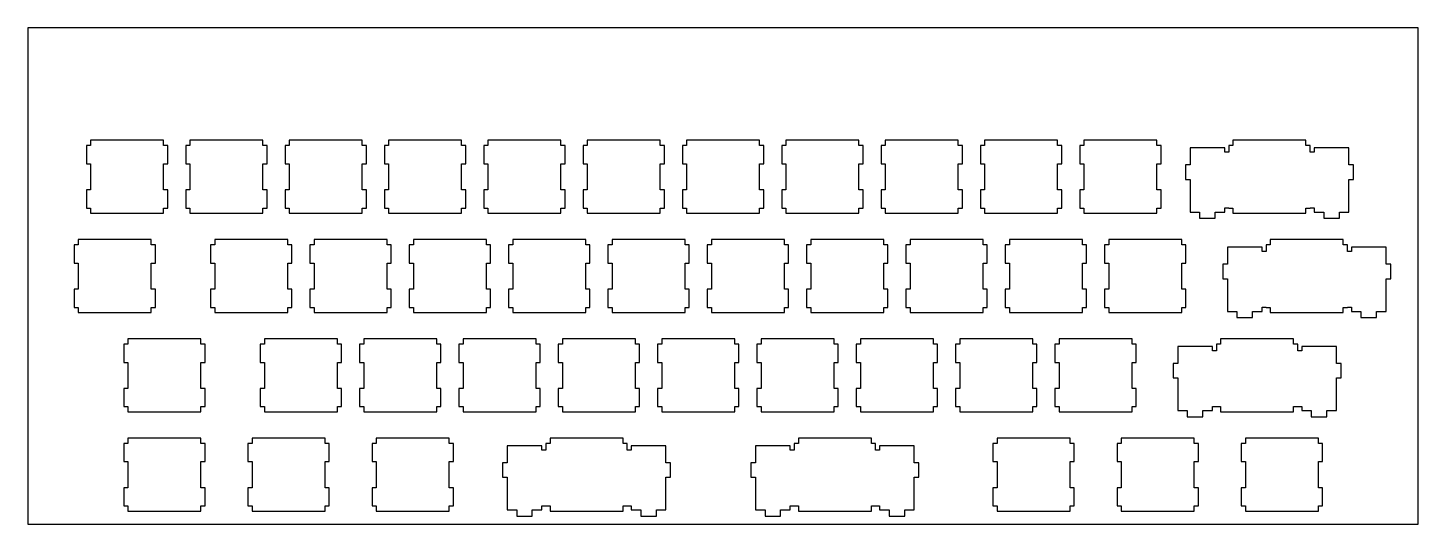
# Model space of a CAD drawing. Header units: millimetres. Extents: x 0 to 267, y 0 to 95.
import ezdxf

# ---------------------------------------------------------------- set-up
doc = ezdxf.new("R2010")
doc.units = ezdxf.units.MM
doc.layers.add('Layer1', color=7, linetype='CONTINUOUS')

msp = doc.modelspace()

# ---------------------------------------------------------------- linework, layer by layer
at = {"layer": 'Layer1'}
for points in [[(0, 0), (266.644, 0), (266.644, 95.225), (0, 95.225), (0, 0)], [(26.05, 60.65), (26.85, 60.65), (26.85, 64.15), (26.05, 64.15), (26.05, 69.15), (26.85, 69.15), (26.85, 72.65), (26.05, 72.65), (26.05, 73.65), (12.05, 73.65), (12.05, 72.65), (11.25, 72.65), (11.25, 69.15), (12.05, 69.15), (12.05, 64.15), (11.25, 64.15), (11.25, 60.65), (12.05, 60.65), (12.05, 59.65), (26.05, 59.65), (26.05, 60.65)], [(45.1, 60.65), (45.9, 60.65), (45.9, 64.15), (45.1, 64.15), (45.1, 69.15), (45.9, 69.15), (45.9, 72.65), (45.1, 72.65), (45.1, 73.65), (31.1, 73.65), (31.1, 72.65), (30.3, 72.65), (30.3, 69.15), (31.1, 69.15), (31.1, 64.15), (30.3, 64.15), (30.3, 60.65), (31.1, 60.65), (31.1, 59.65), (45.1, 59.65), (45.1, 60.65)], [(64.15, 60.65), (64.95, 60.65), (64.95, 64.15), (64.15, 64.15), (64.15, 69.15), (64.95, 69.15), (64.95, 72.65), (64.15, 72.65), (64.15, 73.65), (50.15, 73.65), (50.15, 72.65), (49.35, 72.65), (49.35, 69.15), (50.15, 69.15), (50.15, 64.15), (49.35, 64.15), (49.35, 60.65), (50.15, 60.65), (50.15, 59.65), (64.15, 59.65), (64.15, 60.65)], [(83.2, 60.65), (84, 60.65), (84, 64.15), (83.2, 64.15), (83.2, 69.15), (84, 69.15), (84, 72.65), (83.2, 72.65), (83.2, 73.65), (69.2, 73.65), (69.2, 72.65), (68.4, 72.65), (68.4, 69.15), (69.2, 69.15), (69.2, 64.15), (68.4, 64.15), (68.4, 60.65), (69.2, 60.65), (69.2, 59.65), (83.2, 59.65), (83.2, 60.65)], [(102.25, 60.65), (103.05, 60.65), (103.05, 64.15), (102.25, 64.15), (102.25, 69.15), (103.05, 69.15), (103.05, 72.65), (102.25, 72.65), (102.25, 73.65), (88.25, 73.65), (88.25, 72.65), (87.45, 72.65), (87.45, 69.15), (88.25, 69.15), (88.25, 64.15), (87.45, 64.15), (87.45, 60.65), (88.25, 60.65), (88.25, 59.65), (102.25, 59.65), (102.25, 60.65)], [(121.3, 60.65), (122.1, 60.65), (122.1, 64.15), (121.3, 64.15), (121.3, 69.15), (122.1, 69.15), (122.1, 72.65), (121.3, 72.65), (121.3, 73.65), (107.3, 73.65), (107.3, 72.65), (106.5, 72.65), (106.5, 69.15), (107.3, 69.15), (107.3, 64.15), (106.5, 64.15), (106.5, 60.65), (107.3, 60.65), (107.3, 59.65), (121.3, 59.65), (121.3, 60.65)], [(140.35, 60.65), (141.15, 60.65), (141.15, 64.15), (140.35, 64.15), (140.35, 69.15), (141.15, 69.15), (141.15, 72.65), (140.35, 72.65), (140.35, 73.65), (126.35, 73.65), (126.35, 72.65), (125.55, 72.65), (125.55, 69.15), (126.35, 69.15), (126.35, 64.15), (125.55, 64.15), (125.55, 60.65), (126.35, 60.65), (126.35, 59.65), (140.35, 59.65), (140.35, 60.65)], [(159.4, 60.65), (160.2, 60.65), (160.2, 64.15), (159.4, 64.15), (159.4, 69.15), (160.2, 69.15), (160.2, 72.65), (159.4, 72.65), (159.4, 73.65), (145.4, 73.65), (145.4, 72.65), (144.6, 72.65), (144.6, 69.15), (145.4, 69.15), (145.4, 64.15), (144.6, 64.15), (144.6, 60.65), (145.4, 60.65), (145.4, 59.65), (159.4, 59.65), (159.4, 60.65)], [(178.45, 60.65), (179.25, 60.65), (179.25, 64.15), (178.45, 64.15), (178.45, 69.15), (179.25, 69.15), (179.25, 72.65), (178.45, 72.65), (178.45, 73.65), (164.45, 73.65), (164.45, 72.65), (163.65, 72.65), (163.65, 69.15), (164.45, 69.15), (164.45, 64.15), (163.65, 64.15), (163.65, 60.65), (164.45, 60.65), (164.45, 59.65), (178.45, 59.65), (178.45, 60.65)], [(197.5, 60.65), (198.3, 60.65), (198.3, 64.15), (197.5, 64.15), (197.5, 69.15), (198.3, 69.15), (198.3, 72.65), (197.5, 72.65), (197.5, 73.65), (183.5, 73.65), (183.5, 72.65), (182.7, 72.65), (182.7, 69.15), (183.5, 69.15), (183.5, 64.15), (182.7, 64.15), (182.7, 60.65), (183.5, 60.65), (183.5, 59.65), (197.5, 59.65), (197.5, 60.65)], [(216.55, 60.65), (217.35, 60.65), (217.35, 64.15), (216.55, 64.15), (216.55, 69.15), (217.35, 69.15), (217.35, 72.65), (216.55, 72.65), (216.55, 73.65), (202.55, 73.65), (202.55, 72.65), (201.75, 72.65), (201.75, 69.15), (202.55, 69.15), (202.55, 64.15), (201.75, 64.15), (201.75, 60.65), (202.55, 60.65), (202.55, 59.65), (216.55, 59.65), (216.55, 60.65)], [(227.725, 59.88), (229.55, 59.88), (229.55, 60.68), (230.325, 60.68), (230.325, 60.65), (231.125, 60.65), (231.125, 59.65), (245.125, 59.65), (245.125, 60.65), (245.925, 60.65), (245.925, 60.68), (246.7, 60.68), (246.7, 59.88), (248.525, 59.88), (248.525, 58.68), (251.525, 58.68), (251.525, 59.88), (253.35, 59.88), (253.35, 66.15), (254.225, 66.15), (254.225, 68.95), (253.35, 68.95), (253.35, 72.18), (246.7, 72.18), (246.7, 71.38), (245.925, 71.38), (245.925, 72.65), (245.125, 72.65), (245.125, 73.65), (231.125, 73.65), (231.125, 72.65), (230.325, 72.65), (230.325, 71.38), (229.55, 71.38), (229.55, 72.18), (222.9, 72.18), (222.9, 68.95), (222.025, 68.95), (222.025, 66.15), (222.9, 66.15), (222.9, 59.88), (224.725, 59.88), (224.725, 58.68), (227.725, 58.68), (227.725, 59.88)], [(23.669, 41.6), (24.469, 41.6), (24.469, 45.1), (23.669, 45.1), (23.669, 50.1), (24.469, 50.1), (24.469, 53.6), (23.669, 53.6), (23.669, 54.6), (9.669, 54.6), (9.669, 53.6), (8.869, 53.6), (8.869, 50.1), (9.669, 50.1), (9.669, 45.1), (8.869, 45.1), (8.869, 41.6), (9.669, 41.6), (9.669, 40.6), (23.669, 40.6), (23.669, 41.6)], [(49.863, 41.6), (50.662, 41.6), (50.662, 45.1), (49.863, 45.1), (49.863, 50.1), (50.662, 50.1), (50.662, 53.6), (49.863, 53.6), (49.863, 54.6), (35.863, 54.6), (35.863, 53.6), (35.063, 53.6), (35.063, 50.1), (35.863, 50.1), (35.863, 45.1), (35.063, 45.1), (35.063, 41.6), (35.863, 41.6), (35.863, 40.6), (49.863, 40.6), (49.863, 41.6)], [(68.913, 41.6), (69.713, 41.6), (69.713, 45.1), (68.913, 45.1), (68.913, 50.1), (69.713, 50.1), (69.713, 53.6), (68.913, 53.6), (68.913, 54.6), (54.913, 54.6), (54.913, 53.6), (54.113, 53.6), (54.113, 50.1), (54.913, 50.1), (54.913, 45.1), (54.113, 45.1), (54.113, 41.6), (54.913, 41.6), (54.913, 40.6), (68.913, 40.6), (68.913, 41.6)], [(87.963, 41.6), (88.763, 41.6), (88.763, 45.1), (87.963, 45.1), (87.963, 50.1), (88.763, 50.1), (88.763, 53.6), (87.963, 53.6), (87.963, 54.6), (73.963, 54.6), (73.963, 53.6), (73.163, 53.6), (73.163, 50.1), (73.963, 50.1), (73.963, 45.1), (73.163, 45.1), (73.163, 41.6), (73.963, 41.6), (73.963, 40.6), (87.963, 40.6), (87.963, 41.6)], [(107.013, 41.6), (107.813, 41.6), (107.813, 45.1), (107.013, 45.1), (107.013, 50.1), (107.813, 50.1), (107.813, 53.6), (107.013, 53.6), (107.013, 54.6), (93.013, 54.6), (93.013, 53.6), (92.213, 53.6), (92.213, 50.1), (93.013, 50.1), (93.013, 45.1), (92.213, 45.1), (92.213, 41.6), (93.013, 41.6), (93.013, 40.6), (107.013, 40.6), (107.013, 41.6)], [(126.063, 41.6), (126.863, 41.6), (126.863, 45.1), (126.063, 45.1), (126.063, 50.1), (126.863, 50.1), (126.863, 53.6), (126.063, 53.6), (126.063, 54.6), (112.063, 54.6), (112.063, 53.6), (111.263, 53.6), (111.263, 50.1), (112.063, 50.1), (112.063, 45.1), (111.263, 45.1), (111.263, 41.6), (112.063, 41.6), (112.063, 40.6), (126.063, 40.6), (126.063, 41.6)], [(145.113, 41.6), (145.913, 41.6), (145.913, 45.1), (145.113, 45.1), (145.113, 50.1), (145.913, 50.1), (145.913, 53.6), (145.113, 53.6), (145.113, 54.6), (131.113, 54.6), (131.113, 53.6), (130.313, 53.6), (130.313, 50.1), (131.113, 50.1), (131.113, 45.1), (130.313, 45.1), (130.313, 41.6), (131.113, 41.6), (131.113, 40.6), (145.113, 40.6), (145.113, 41.6)], [(164.163, 41.6), (164.963, 41.6), (164.963, 45.1), (164.163, 45.1), (164.163, 50.1), (164.963, 50.1), (164.963, 53.6), (164.163, 53.6), (164.163, 54.6), (150.163, 54.6), (150.163, 53.6), (149.363, 53.6), (149.363, 50.1), (150.163, 50.1), (150.163, 45.1), (149.363, 45.1), (149.363, 41.6), (150.163, 41.6), (150.163, 40.6), (164.163, 40.6), (164.163, 41.6)], [(183.213, 41.6), (184.013, 41.6), (184.013, 45.1), (183.213, 45.1), (183.213, 50.1), (184.013, 50.1), (184.013, 53.6), (183.213, 53.6), (183.213, 54.6), (169.213, 54.6), (169.213, 53.6), (168.413, 53.6), (168.413, 50.1), (169.213, 50.1), (169.213, 45.1), (168.413, 45.1), (168.413, 41.6), (169.213, 41.6), (169.213, 40.6), (183.213, 40.6), (183.213, 41.6)], [(202.263, 41.6), (203.063, 41.6), (203.063, 45.1), (202.263, 45.1), (202.263, 50.1), (203.063, 50.1), (203.063, 53.6), (202.263, 53.6), (202.263, 54.6), (188.263, 54.6), (188.263, 53.6), (187.463, 53.6), (187.463, 50.1), (188.263, 50.1), (188.263, 45.1), (187.463, 45.1), (187.463, 41.6), (188.263, 41.6), (188.263, 40.6), (202.263, 40.6), (202.263, 41.6)], [(221.313, 41.6), (222.113, 41.6), (222.113, 45.1), (221.313, 45.1), (221.313, 50.1), (222.113, 50.1), (222.113, 53.6), (221.313, 53.6), (221.313, 54.6), (207.313, 54.6), (207.313, 53.6), (206.513, 53.6), (206.513, 50.1), (207.313, 50.1), (207.313, 45.1), (206.513, 45.1), (206.513, 41.6), (207.313, 41.6), (207.313, 40.6), (221.313, 40.6), (221.313, 41.6)], [(234.869, 40.83), (236.694, 40.83), (236.694, 41.63), (237.469, 41.63), (237.469, 41.6), (238.269, 41.6), (238.269, 40.6), (252.269, 40.6), (252.269, 41.6), (253.069, 41.6), (253.069, 41.63), (253.844, 41.63), (253.844, 40.83), (255.669, 40.83), (255.669, 39.63), (258.669, 39.63), (258.669, 40.83), (260.494, 40.83), (260.494, 47.1), (261.369, 47.1), (261.369, 49.9), (260.494, 49.9), (260.494, 53.13), (253.844, 53.13), (253.844, 52.33), (253.069, 52.33), (253.069, 53.6), (252.269, 53.6), (252.269, 54.6), (238.269, 54.6), (238.269, 53.6), (237.469, 53.6), (237.469, 52.33), (236.694, 52.33), (236.694, 53.13), (230.044, 53.13), (230.044, 49.9), (229.169, 49.9), (229.169, 47.1), (230.044, 47.1), (230.044, 40.83), (231.869, 40.83), (231.869, 39.63), (234.869, 39.63), (234.869, 40.83)], [(33.194, 22.55), (33.994, 22.55), (33.994, 26.05), (33.194, 26.05), (33.194, 31.05), (33.994, 31.05), (33.994, 34.55), (33.194, 34.55), (33.194, 35.55), (19.194, 35.55), (19.194, 34.55), (18.394, 34.55), (18.394, 31.05), (19.194, 31.05), (19.194, 26.05), (18.394, 26.05), (18.394, 22.55), (19.194, 22.55), (19.194, 21.55), (33.194, 21.55), (33.194, 22.55)], [(59.388, 22.55), (60.188, 22.55), (60.188, 26.05), (59.388, 26.05), (59.388, 31.05), (60.188, 31.05), (60.188, 34.55), (59.388, 34.55), (59.388, 35.55), (45.388, 35.55), (45.388, 34.55), (44.588, 34.55), (44.588, 31.05), (45.388, 31.05), (45.388, 26.05), (44.588, 26.05), (44.588, 22.55), (45.388, 22.55), (45.388, 21.55), (59.388, 21.55), (59.388, 22.55)], [(78.438, 22.55), (79.238, 22.55), (79.238, 26.05), (78.438, 26.05), (78.438, 31.05), (79.238, 31.05), (79.238, 34.55), (78.438, 34.55), (78.438, 35.55), (64.438, 35.55), (64.438, 34.55), (63.638, 34.55), (63.638, 31.05), (64.438, 31.05), (64.438, 26.05), (63.638, 26.05), (63.638, 22.55), (64.438, 22.55), (64.438, 21.55), (78.438, 21.55), (78.438, 22.55)], [(97.488, 22.55), (98.288, 22.55), (98.288, 26.05), (97.488, 26.05), (97.488, 31.05), (98.288, 31.05), (98.288, 34.55), (97.488, 34.55), (97.488, 35.55), (83.488, 35.55), (83.488, 34.55), (82.688, 34.55), (82.688, 31.05), (83.488, 31.05), (83.488, 26.05), (82.688, 26.05), (82.688, 22.55), (83.488, 22.55), (83.488, 21.55), (97.488, 21.55), (97.488, 22.55)], [(116.538, 22.55), (117.338, 22.55), (117.338, 26.05), (116.538, 26.05), (116.538, 31.05), (117.338, 31.05), (117.338, 34.55), (116.538, 34.55), (116.538, 35.55), (102.538, 35.55), (102.538, 34.55), (101.738, 34.55), (101.738, 31.05), (102.538, 31.05), (102.538, 26.05), (101.738, 26.05), (101.738, 22.55), (102.538, 22.55), (102.538, 21.55), (116.538, 21.55), (116.538, 22.55)], [(135.588, 22.55), (136.388, 22.55), (136.388, 26.05), (135.588, 26.05), (135.588, 31.05), (136.388, 31.05), (136.388, 34.55), (135.588, 34.55), (135.588, 35.55), (121.588, 35.55), (121.588, 34.55), (120.788, 34.55), (120.788, 31.05), (121.588, 31.05), (121.588, 26.05), (120.788, 26.05), (120.788, 22.55), (121.588, 22.55), (121.588, 21.55), (135.588, 21.55), (135.588, 22.55)], [(154.638, 22.55), (155.438, 22.55), (155.438, 26.05), (154.638, 26.05), (154.638, 31.05), (155.438, 31.05), (155.438, 34.55), (154.638, 34.55), (154.638, 35.55), (140.638, 35.55), (140.638, 34.55), (139.838, 34.55), (139.838, 31.05), (140.638, 31.05), (140.638, 26.05), (139.838, 26.05), (139.838, 22.55), (140.638, 22.55), (140.638, 21.55), (154.638, 21.55), (154.638, 22.55)], [(173.688, 22.55), (174.488, 22.55), (174.488, 26.05), (173.688, 26.05), (173.688, 31.05), (174.488, 31.05), (174.488, 34.55), (173.688, 34.55), (173.688, 35.55), (159.688, 35.55), (159.688, 34.55), (158.888, 34.55), (158.888, 31.05), (159.688, 31.05), (159.688, 26.05), (158.888, 26.05), (158.888, 22.55), (159.688, 22.55), (159.688, 21.55), (173.688, 21.55), (173.688, 22.55)], [(192.738, 22.55), (193.538, 22.55), (193.538, 26.05), (192.738, 26.05), (192.738, 31.05), (193.538, 31.05), (193.538, 34.55), (192.738, 34.55), (192.738, 35.55), (178.738, 35.55), (178.738, 34.55), (177.938, 34.55), (177.938, 31.05), (178.738, 31.05), (178.738, 26.05), (177.938, 26.05), (177.938, 22.55), (178.738, 22.55), (178.738, 21.55), (192.738, 21.55), (192.738, 22.55)], [(211.788, 22.55), (212.588, 22.55), (212.588, 26.05), (211.788, 26.05), (211.788, 31.05), (212.588, 31.05), (212.588, 34.55), (211.788, 34.55), (211.788, 35.55), (197.788, 35.55), (197.788, 34.55), (196.988, 34.55), (196.988, 31.05), (197.788, 31.05), (197.788, 26.05), (196.988, 26.05), (196.988, 22.55), (197.788, 22.55), (197.788, 21.55), (211.788, 21.55), (211.788, 22.55)], [(225.344, 21.78), (227.169, 21.78), (227.169, 22.58), (227.944, 22.58), (227.944, 22.55), (228.744, 22.55), (228.744, 21.55), (242.744, 21.55), (242.744, 22.55), (243.544, 22.55), (243.544, 22.58), (244.319, 22.58), (244.319, 21.78), (246.144, 21.78), (246.144, 20.58), (249.144, 20.58), (249.144, 21.78), (250.969, 21.78), (250.969, 28.05), (251.844, 28.05), (251.844, 30.85), (250.969, 30.85), (250.969, 34.08), (244.319, 34.08), (244.319, 33.28), (243.544, 33.28), (243.544, 34.55), (242.744, 34.55), (242.744, 35.55), (228.744, 35.55), (228.744, 34.55), (227.944, 34.55), (227.944, 33.28), (227.169, 33.28), (227.169, 34.08), (220.519, 34.08), (220.519, 30.85), (219.644, 30.85), (219.644, 28.05), (220.519, 28.05), (220.519, 21.78), (222.344, 21.78), (222.344, 20.58), (225.344, 20.58), (225.344, 21.78)], [(33.194, 3.5), (33.994, 3.5), (33.994, 7), (33.194, 7), (33.194, 12), (33.994, 12), (33.994, 15.5), (33.194, 15.5), (33.194, 16.5), (19.194, 16.5), (19.194, 15.5), (18.394, 15.5), (18.394, 12), (19.194, 12), (19.194, 7), (18.394, 7), (18.394, 3.5), (19.194, 3.5), (19.194, 2.5), (33.194, 2.5), (33.194, 3.5)], [(57.006, 3.5), (57.806, 3.5), (57.806, 7), (57.006, 7), (57.006, 12), (57.806, 12), (57.806, 15.5), (57.006, 15.5), (57.006, 16.5), (43.006, 16.5), (43.006, 15.5), (42.206, 15.5), (42.206, 12), (43.006, 12), (43.006, 7), (42.206, 7), (42.206, 3.5), (43.006, 3.5), (43.006, 2.5), (57.006, 2.5), (57.006, 3.5)], [(80.819, 3.5), (81.619, 3.5), (81.619, 7), (80.819, 7), (80.819, 12), (81.619, 12), (81.619, 15.5), (80.819, 15.5), (80.819, 16.5), (66.819, 16.5), (66.819, 15.5), (66.019, 15.5), (66.019, 12), (66.819, 12), (66.819, 7), (66.019, 7), (66.019, 3.5), (66.819, 3.5), (66.819, 2.5), (80.819, 2.5), (80.819, 3.5)], [(96.756, 2.73), (98.581, 2.73), (98.581, 3.53), (99.356, 3.53), (99.356, 3.5), (100.156, 3.5), (100.156, 2.5), (114.156, 2.5), (114.156, 3.5), (114.956, 3.5), (114.956, 3.53), (115.731, 3.53), (115.731, 2.73), (117.556, 2.73), (117.556, 1.53), (120.556, 1.53), (120.556, 2.73), (122.381, 2.73), (122.381, 9), (123.256, 9), (123.256, 11.8), (122.381, 11.8), (122.381, 15.03), (115.731, 15.03), (115.731, 14.23), (114.956, 14.23), (114.956, 15.5), (114.156, 15.5), (114.156, 16.5), (100.156, 16.5), (100.156, 15.5), (99.356, 15.5), (99.356, 14.23), (98.581, 14.23), (98.581, 15.03), (91.931, 15.03), (91.931, 11.8), (91.056, 11.8), (91.056, 9), (91.931, 9), (91.931, 2.73), (93.756, 2.73), (93.756, 1.53), (96.756, 1.53), (96.756, 2.73)], [(144.381, 2.73), (146.206, 2.73), (146.206, 3.53), (146.981, 3.53), (146.981, 3.5), (147.781, 3.5), (147.781, 2.5), (161.781, 2.5), (161.781, 3.5), (162.581, 3.5), (162.581, 3.53), (163.356, 3.53), (163.356, 2.73), (165.181, 2.73), (165.181, 1.53), (168.181, 1.53), (168.181, 2.73), (170.006, 2.73), (170.006, 9), (170.881, 9), (170.881, 11.8), (170.006, 11.8), (170.006, 15.03), (163.356, 15.03), (163.356, 14.23), (162.581, 14.23), (162.581, 15.5), (161.781, 15.5), (161.781, 16.5), (147.781, 16.5), (147.781, 15.5), (146.981, 15.5), (146.981, 14.23), (146.206, 14.23), (146.206, 15.03), (139.556, 15.03), (139.556, 11.8), (138.681, 11.8), (138.681, 9), (139.556, 9), (139.556, 2.73), (141.381, 2.73), (141.381, 1.53), (144.381, 1.53), (144.381, 2.73)], [(199.881, 3.5), (200.681, 3.5), (200.681, 7), (199.881, 7), (199.881, 12), (200.681, 12), (200.681, 15.5), (199.881, 15.5), (199.881, 16.5), (185.881, 16.5), (185.881, 15.5), (185.081, 15.5), (185.081, 12), (185.881, 12), (185.881, 7), (185.081, 7), (185.081, 3.5), (185.881, 3.5), (185.881, 2.5), (199.881, 2.5), (199.881, 3.5)], [(223.694, 3.5), (224.494, 3.5), (224.494, 7), (223.694, 7), (223.694, 12), (224.494, 12), (224.494, 15.5), (223.694, 15.5), (223.694, 16.5), (209.694, 16.5), (209.694, 15.5), (208.894, 15.5), (208.894, 12), (209.694, 12), (209.694, 7), (208.894, 7), (208.894, 3.5), (209.694, 3.5), (209.694, 2.5), (223.694, 2.5), (223.694, 3.5)], [(247.506, 3.5), (248.306, 3.5), (248.306, 7), (247.506, 7), (247.506, 12), (248.306, 12), (248.306, 15.5), (247.506, 15.5), (247.506, 16.5), (233.506, 16.5), (233.506, 15.5), (232.706, 15.5), (232.706, 12), (233.506, 12), (233.506, 7), (232.706, 7), (232.706, 3.5), (233.506, 3.5), (233.506, 2.5), (247.506, 2.5), (247.506, 3.5)]]:
    msp.add_lwpolyline(points, close=True, dxfattribs=at)

doc.saveas('drawing.dxf')
